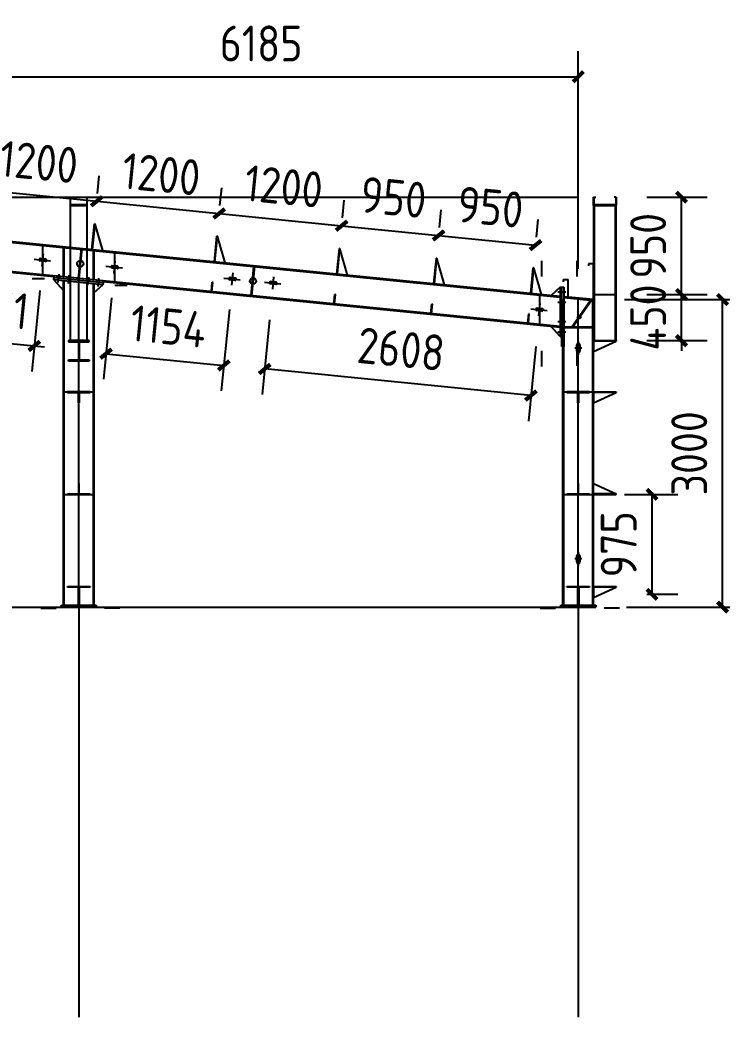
# Model space of a CAD drawing. Extents: x 533809 to 747315, y -17138 to 180511.
# Drawn here: x 581599 to 588444, y 114422 to 124150 of the extents above; entities that cross this region are included whole.
import ezdxf

# ---------------------------------------------------------------- set-up
doc = ezdxf.new("R2010")
doc.units = 0
doc.header["$LTSCALE"] = 1000
doc.header["$MEASUREMENT"] = 0
doc.layers.add('AXIS', color=3, linetype='Continuous')
doc.layers.add('DOTE', color=1, linetype='Continuous')
doc.styles.get("Standard").update_dxf_attribs({"font": 'gbenor.shx', "bigfont": 'gbcbig.shx'})
doc.dimstyles.get("Standard").update_dxf_attribs({"dimscale": 100, "dimtxt": 3.5, "dimasz": 1, "dimexe": 2.5, "dimexo": 3, "dimgap": 1.5, "dimtad": 1, "dimdec": 0, "dimzin": 0, "dimdsep": 46, "dimtxsty": 'Standard', "dimblk": 'ARCHTICK', "dimcen": 0.09, "dimadec": 0, "dimazin": 0, "dimtfac": 1, "dimtdec": 0, "dimtix": 1, "dimtmove": 2, "dimatfit": 3, "dimfxl": 1, "dimtolj": 1, "dimtzin": 0, "dimarcsym": 0})

# ---------------------------------------------------------------- blocks, each defined once
blk = doc.blocks.new('_ArchTick')
at = {"color": 0, "linetype": 'ByBlock', "const_width": 0.4}
blk.add_lwpolyline([(-0.5, -0.5), (0.5, 0.5)], dxfattribs=at)
blk = doc.blocks.new('*D416')
at = {"layer": 'AXIS', "color": 3, "lineweight": -2}
for p, q in [((580857.5, 121721.7), (580857.5, 123845.7)), ((587042.5, 121721.7), (587042.5, 123845.7)), ((580857.5, 123595.7), (587042.5, 123595.7))]:
    blk.add_line(p, q, dxfattribs=at)
at = {"layer": 'Defpoints', "color": 0}
for p in [(587042.5, 123595.7), (580857.5, 121421.7), (587042.5, 121421.7)]:
    blk.add_point(p, dxfattribs=at)
at = {"layer": 'AXIS', "color": 3, "lineweight": -2, "xscale": 100, "yscale": 100, "zscale": 100, "rotation": 180}
blk.add_blockref('_ArchTick', (580857.5, 123595.7), dxfattribs=at)
at = {"layer": 'AXIS', "color": 3, "lineweight": -2, "xscale": 100, "yscale": 100, "zscale": 100}
blk.add_blockref('_ArchTick', (587042.5, 123595.7), dxfattribs=at)
at = {"layer": 'AXIS', "color": 0, "insert": (583950, 123920.7), "char_height": 350, "attachment_point": 5}
blk.add_mtext('\\A1;6185', dxfattribs=at)
blk = doc.blocks.new('*D432')
at = {"layer": 'AXIS', "color": 3, "lineweight": -2}
for p, q in [((588048.9, 121471.7), (588048.9, 121571.7)), ((587712.5, 121471.7), (588298.9, 121471.7)), ((588048.9, 121021.7), (588048.9, 121471.7)), ((587712.5, 121021.7), (588298.9, 121021.7)), ((588048.9, 121021.7), (588048.9, 120921.7))]:
    blk.add_line(p, q, dxfattribs=at)
at = {"layer": 'Defpoints', "color": 0}
for p in [(587412.5, 121471.7), (588048.9, 121471.7), (587412.5, 121021.7)]:
    blk.add_point(p, dxfattribs=at)
at = {"layer": 'AXIS', "color": 3, "lineweight": -2, "xscale": 100, "yscale": 100, "zscale": 100}
for p, rotation in [((588048.9, 121471.7), 270), ((588048.9, 121021.7), 90)]:
    blk.add_blockref('_ArchTick', p, dxfattribs=dict(at, rotation=rotation))
at = {"layer": 'AXIS', "color": 0, "insert": (587723.9, 121246.7), "char_height": 350, "attachment_point": 5, "rotation": 90}
blk.add_mtext('\\A1;450', dxfattribs=at)
blk = doc.blocks.new('*D433')
at = {"layer": 'AXIS', "color": 3, "lineweight": -2}
for p, q in [((587712.5, 122421.7), (588298.9, 122421.7)), ((588048.9, 121471.7), (588048.9, 122421.7)), ((587712.5, 121471.7), (588298.9, 121471.7))]:
    blk.add_line(p, q, dxfattribs=at)
at = {"layer": 'Defpoints', "color": 0}
for p in [(587412.5, 122421.7), (588048.9, 122421.7), (587412.5, 121471.7)]:
    blk.add_point(p, dxfattribs=at)
at = {"layer": 'AXIS', "color": 3, "lineweight": -2, "xscale": 100, "yscale": 100, "zscale": 100}
for p, rotation in [((588048.9, 122421.7), 90), ((588048.9, 121471.7), 270)]:
    blk.add_blockref('_ArchTick', p, dxfattribs=dict(at, rotation=rotation))
at = {"layer": 'AXIS', "color": 0, "insert": (587723.9, 121946.7), "char_height": 350, "attachment_point": 5, "rotation": 90}
blk.add_mtext('\\A1;950', dxfattribs=at)
blk = doc.blocks.new('*D417')
at = {"layer": 'AXIS', "color": 3, "lineweight": -2}
for p, q in [((587492.5, 121421.7), (588699.6, 121421.7)), ((588449.6, 118421.7), (588449.6, 121421.7)), ((587512.5, 118421.7), (588699.6, 118421.7))]:
    blk.add_line(p, q, dxfattribs=at)
at = {"layer": 'Defpoints', "color": 0}
for p in [(587192.5, 121421.7), (588449.6, 121421.7), (587212.5, 118421.7)]:
    blk.add_point(p, dxfattribs=at)
at = {"layer": 'AXIS', "color": 3, "lineweight": -2, "xscale": 100, "yscale": 100, "zscale": 100}
for p, rotation in [((588449.6, 121421.7), 90), ((588449.6, 118421.7), 270)]:
    blk.add_blockref('_ArchTick', p, dxfattribs=dict(at, rotation=rotation))
at = {"layer": 'AXIS', "color": 0, "insert": (588124.6, 119921.7), "char_height": 350, "attachment_point": 5, "rotation": 90}
blk.add_mtext('\\A1;3000', dxfattribs=at)
blk = doc.blocks.new('*D435')
at = {"layer": 'AXIS', "color": 3, "lineweight": -2}
for p, q in [((581136.1, 122328.9), (581178.2, 122749.5)), ((582355.1, 122458.2), (582372.2, 122630.1)), ((581153.3, 122500.7), (582347.4, 122381.3))]:
    blk.add_line(p, q, dxfattribs=at)
at = {"layer": 'Defpoints', "color": 0}
for p in [(582347.4, 122381.3), (582325.2, 122159.7), (581106.3, 122030.4)]:
    blk.add_point(p, dxfattribs=at)
at = {"layer": 'AXIS', "color": 3, "lineweight": -2, "xscale": 100, "yscale": 100, "zscale": 100}
for p, rotation in [((581153.3, 122500.7), 174.2894068620067), ((582347.4, 122381.3), 354.2894068620067)]:
    blk.add_blockref('_ArchTick', p, dxfattribs=dict(at, rotation=rotation))
at = {"layer": 'AXIS', "color": 0, "insert": (581782.7, 122764.4), "char_height": 350, "attachment_point": 5, "rotation": 354.28941}
blk.add_mtext('\\A1;1200', dxfattribs=at)
blk = doc.blocks.new('*D436')
at = {"layer": 'AXIS', "color": 3, "lineweight": -2}
for p, q in [((582355.1, 122458.2), (582372.2, 122630.1)), ((583549.1, 122338.8), (583566.3, 122510.7)), ((582347.4, 122381.3), (583541.4, 122261.9))]:
    blk.add_line(p, q, dxfattribs=at)
at = {"layer": 'Defpoints', "color": 0}
for p in [(583541.4, 122261.9), (582325.2, 122159.7), (583519.3, 122040.3)]:
    blk.add_point(p, dxfattribs=at)
at = {"layer": 'AXIS', "color": 3, "lineweight": -2, "xscale": 100, "yscale": 100, "zscale": 100}
for p, rotation in [((582347.4, 122381.3), 174.2894068620067), ((583541.4, 122261.9), 354.2894068620067)]:
    blk.add_blockref('_ArchTick', p, dxfattribs=dict(at, rotation=rotation))
at = {"layer": 'AXIS', "color": 0, "insert": (582976.7, 122645), "char_height": 350, "attachment_point": 5, "rotation": 354.28941}
blk.add_mtext('\\A1;1200', dxfattribs=at)
blk = doc.blocks.new('*D437')
at = {"layer": 'AXIS', "color": 3, "lineweight": -2}
for p, q in [((583549.1, 122338.8), (583566.3, 122510.7)), ((584743.2, 122219.4), (584760.3, 122391.3)), ((583541.4, 122261.9), (584735.5, 122142.5))]:
    blk.add_line(p, q, dxfattribs=at)
at = {"layer": 'Defpoints', "color": 0}
for p in [(584735.5, 122142.5), (583519.3, 122040.3), (584713.3, 121920.9)]:
    blk.add_point(p, dxfattribs=at)
at = {"layer": 'AXIS', "color": 3, "lineweight": -2, "xscale": 100, "yscale": 100, "zscale": 100}
for p, rotation in [((583541.4, 122261.9), 174.2894068620067), ((584735.5, 122142.5), 354.2894068620067)]:
    blk.add_blockref('_ArchTick', p, dxfattribs=dict(at, rotation=rotation))
at = {"layer": 'AXIS', "color": 0, "insert": (584170.8, 122525.6), "char_height": 350, "attachment_point": 5, "rotation": 354.28941}
blk.add_mtext('\\A1;1200', dxfattribs=at)
blk = doc.blocks.new('*D438')
at = {"layer": 'AXIS', "color": 3, "lineweight": -2}
for p, q in [((584743.2, 122219.4), (584760.3, 122391.3)), ((585688.4, 122124.9), (585705.6, 122296.7)), ((584735.5, 122142.5), (585680.7, 122048))]:
    blk.add_line(p, q, dxfattribs=at)
at = {"layer": 'Defpoints', "color": 0}
for p in [(585680.7, 122048), (584713.3, 121920.9), (585658.6, 121826.4)]:
    blk.add_point(p, dxfattribs=at)
at = {"layer": 'AXIS', "color": 3, "lineweight": -2, "xscale": 100, "yscale": 100, "zscale": 100}
for p, rotation in [((584735.5, 122142.5), 174.2894068620067), ((585680.7, 122048), 354.2894068620067)]:
    blk.add_blockref('_ArchTick', p, dxfattribs=dict(at, rotation=rotation))
at = {"layer": 'AXIS', "color": 0, "insert": (585240.4, 122418.6), "char_height": 350, "attachment_point": 5, "rotation": 354.28941}
blk.add_mtext('\\A1;950', dxfattribs=at)
blk = doc.blocks.new('*D439')
at = {"layer": 'AXIS', "color": 3, "lineweight": -2}
for p, q in [((585688.4, 122124.9), (585705.6, 122296.7)), ((586633.7, 122030.4), (586650.9, 122202.2)), ((585680.7, 122048), (586626, 121953.5))]:
    blk.add_line(p, q, dxfattribs=at)
at = {"layer": 'Defpoints', "color": 0}
for p in [(586626, 121953.5), (585658.6, 121826.4), (586603.9, 121731.9)]:
    blk.add_point(p, dxfattribs=at)
at = {"layer": 'AXIS', "color": 3, "lineweight": -2, "xscale": 100, "yscale": 100, "zscale": 100}
for p, rotation in [((585680.7, 122048), 174.2894068620067), ((586626, 121953.5), 354.2894068620067)]:
    blk.add_blockref('_ArchTick', p, dxfattribs=dict(at, rotation=rotation))
at = {"layer": 'AXIS', "color": 0, "insert": (586185.7, 122324.1), "char_height": 350, "attachment_point": 5, "rotation": 354.28941}
blk.add_mtext('\\A1;950', dxfattribs=at)
blk = doc.blocks.new('*D441')
at = {"layer": 'AXIS', "color": 3, "lineweight": -2}
for p, q in [((581045.7, 121584.2), (580966.8, 120795.9)), ((581792.7, 121509.5), (581713.8, 120721.2)), ((580991.7, 121044.6), (580892.2, 121054.6)), ((580991.7, 121044.6), (581738.7, 120969.9)), ((581738.7, 120969.9), (581838.2, 120960))]:
    blk.add_line(p, q, dxfattribs=at)
at = {"layer": 'Defpoints', "color": 0}
for p in [(581075.5, 121882.7), (581822.5, 121808), (581738.7, 120969.9)]:
    blk.add_point(p, dxfattribs=at)
at = {"layer": 'AXIS', "color": 3, "lineweight": -2, "xscale": 100, "yscale": 100, "zscale": 100}
for p, rotation in [((580991.7, 121044.6), 354.2894068619087), ((581738.7, 120969.9), 174.2894068619087)]:
    blk.add_blockref('_ArchTick', p, dxfattribs=dict(at, rotation=rotation))
at = {"layer": 'AXIS', "color": 0, "insert": (581397.6, 121330.6), "char_height": 350, "attachment_point": 5, "rotation": 354.28941}
blk.add_mtext('\\A1;751', dxfattribs=at)
blk = doc.blocks.new('*D890')
at = {"layer": 'AXIS', "color": 3, "lineweight": -2}
for p, q in [((584033.1, 121224.1), (583960.3, 120496.1)), ((586628.6, 120964.6), (586555.8, 120236.6)), ((586580.7, 120485.3), (583985.2, 120744.9))]:
    blk.add_line(p, q, dxfattribs=at)
at = {"layer": 'Defpoints', "color": 0}
for p in [(584063, 121522.6), (586658.5, 121263.1), (583985.2, 120744.9)]:
    blk.add_point(p, dxfattribs=at)
at = {"layer": 'AXIS', "color": 3, "lineweight": -2, "xscale": 100, "yscale": 100, "zscale": 100}
for p, rotation in [((583985.2, 120744.9), 174.2894068624975), ((586580.7, 120485.3), 354.2894068624975)]:
    blk.add_blockref('_ArchTick', p, dxfattribs=dict(at, rotation=rotation))
at = {"layer": 'AXIS', "color": 0, "insert": (585315.3, 120938.5), "char_height": 350, "attachment_point": 5, "rotation": 354.28941}
blk.add_mtext('\\A1;2608', dxfattribs=at)
blk = doc.blocks.new('*D1440')
at = {"layer": 'AXIS', "color": 3, "lineweight": -2}
for p, q in [((582492.7, 121439.5), (582413.3, 120645.4)), ((583641.2, 121324.6), (583561.8, 120530.6)), ((582438.2, 120894.2), (583586.6, 120779.4))]:
    blk.add_line(p, q, dxfattribs=at)
at = {"layer": 'Defpoints', "color": 0}
for p in [(582522.5, 121738), (583671, 121623.1), (583586.6, 120779.4)]:
    blk.add_point(p, dxfattribs=at)
at = {"layer": 'AXIS', "color": 3, "lineweight": -2, "xscale": 100, "yscale": 100, "zscale": 100}
for p, rotation in [((582438.2, 120894.2), 174.2894068619092), ((583586.6, 120779.4), 354.2894068619092)]:
    blk.add_blockref('_ArchTick', p, dxfattribs=dict(at, rotation=rotation))
at = {"layer": 'AXIS', "color": 0, "insert": (583044.7, 121160.2), "char_height": 350, "attachment_point": 5, "rotation": 354.28941}
blk.add_mtext('\\A1;1154', dxfattribs=at)
blk = doc.blocks.new('*D1761')
at = {"layer": 'AXIS', "color": 3, "lineweight": -2}
for p, q in [((587492.5, 119521.7), (588011.7, 119521.7)), ((587761.7, 118546.7), (587761.7, 119521.7)), ((587712.5, 118546.7), (588011.7, 118546.7))]:
    blk.add_line(p, q, dxfattribs=at)
at = {"layer": 'Defpoints', "color": 0}
for p in [(587192.5, 119521.7), (587761.7, 119521.7), (587412.5, 118546.7)]:
    blk.add_point(p, dxfattribs=at)
at = {"layer": 'AXIS', "color": 3, "lineweight": -2, "xscale": 100, "yscale": 100, "zscale": 100}
for p, rotation in [((587761.7, 119521.7), 90), ((587761.7, 118546.7), 270)]:
    blk.add_blockref('_ArchTick', p, dxfattribs=dict(at, rotation=rotation))
at = {"layer": 'AXIS', "color": 0, "insert": (587436.7, 119034.2), "char_height": 350, "attachment_point": 5, "rotation": 90}
blk.add_mtext('\\A1;975', dxfattribs=at)

msp = doc.modelspace()

# ---------------------------------------------------------------- linework, layer by layer
for p, q in [((574522.5, 122421.7), (587042.5, 122421.7)), ((580875.5, 122053.4), (586864.5, 121454.5)), ((580875.5, 122045.4), (586864.5, 121446.5)), ((582168.6, 121630.7), (582197.6, 121921.2)), ((582176.5, 121629.9), (582205.6, 121920.4)), ((581737, 121816.5), (581858.4, 121804.4)), ((581848.5, 121816.5), (581798.7, 121821.4)), ((581816.5, 121747.3), (581828.6, 121868.7)), ((581822.5, 121808), (581897.2, 121800.5)), ((580875.5, 121760), (586864.5, 121161.1)), ((580875.5, 121751.9), (581932.9, 121646.2)), ((581846.3, 121794.6), (581796.6, 121799.5)), ((582437, 121746.5), (582558.4, 121734.4)), ((582546.3, 121724.6), (582496.6, 121729.5)), ((582548.5, 121746.5), (582498.7, 121751.4)), ((582516.5, 121677.3), (582528.6, 121798.7)), ((582522.5, 121738), (582597.2, 121730.5)), ((586682.7, 121799.2), (586682.7, 121648.3)), ((587028.7, 121799.7), (587028.7, 121647.9)), ((581718.2, 121628.2), (581838, 121628.2)), ((583585.5, 121631.7), (583706.8, 121619.6)), ((583694.8, 121609.7), (583645.1, 121614.7)), ((583697, 121631.6), (583647.2, 121636.6)), ((583665, 121562.4), (583677.1, 121683.8)), ((583665, 121562.4), (583677.1, 121683.8)), ((583671, 121623.1), (583745.7, 121615.7)), ((584063, 121522.6), (584075.1, 121644)), ((582410.5, 121598.4), (586864.5, 121153)), ((582522.8, 121563.3), (582642.7, 121563.3)), ((583983.5, 121591.9), (584104.9, 121579.8)), ((584092.8, 121569.9), (584043.1, 121574.9)), ((584095, 121591.8), (584045.3, 121596.8)), ((584069, 121583.3), (584143.7, 121575.9)), ((586900.5, 121450.9), (587192.5, 121421.7)), ((586900.5, 121442.9), (587192.5, 121413.7)), ((586980.5, 121157.5), (587161, 121416.9)), ((586990.3, 121157.5), (587170.1, 121415.9)), ((587192.5, 121471.7), (587412.5, 121471.7)), ((586579, 121332.3), (586700.4, 121320.2)), ((586628.7, 121327.4), (586700.4, 121320.2)), ((586690.5, 121332.3), (586640.7, 121337.2)), ((586658.5, 121263.1), (586670.6, 121384.5)), ((586664.5, 121323.8), (586689.4, 121321.3)), ((586664.5, 121323.8), (586739.2, 121316.3)), ((586688.3, 121310.4), (586638.6, 121315.3)), ((586900.5, 121157.5), (587184.5, 121157.5)), ((586900.5, 121149.4), (587184.5, 121149.4)), ((587027.5, 120919.4), (587027.5, 120979.4)), ((587028.7, 120929), (587028.7, 120777.2)), ((587042.5, 121014.4), (587042.5, 120884.4)), ((587042.5, 120949.4), (587042.5, 120994.4)), ((587057.5, 120979.4), (587057.5, 120919.4)), ((586682.7, 120920.9), (586682.7, 120770)), ((582022.5, 120521.7), (582322.5, 120521.7)), ((586892.5, 120521.7), (587192.5, 120521.7)), ((582022.5, 119521.7), (582322.5, 119521.7)), ((586892.5, 119521.7), (587192.5, 119521.7)), ((587027.5, 118861.7), (587027.5, 118921.7)), ((587042.5, 118956.7), (587042.5, 118826.7)), ((587042.5, 118891.7), (587042.5, 118936.7)), ((587057.5, 118921.7), (587057.5, 118861.7)), ((587412.5, 118621.7), (587412.5, 118615.7)), ((574672.5, 118421.7), (587042.5, 118421.7)), ((581801.4, 118410.2), (581950.5, 118410.2)), ((582573.2, 118410.2), (582424.2, 118410.2)), ((586671.4, 118410.2), (586820.5, 118410.2)), ((587443.2, 118410.2), (587294.2, 118410.2))]:
    msp.add_line(p, q)
at = {"color": 6}
for p, q in [((582092.5, 122346.7), (582092.5, 122421.7)), ((582092.5, 122421.7), (582252.5, 122421.7)), ((582252.5, 122421.7), (582252.5, 122346.7)), ((587192.5, 122346.7), (587192.5, 122421.7)), ((587192.5, 122421.7), (587212.5, 122421.7)), ((587194.5, 122419.7), (587194.5, 122348.7)), ((587194.5, 122419.7), (587212.5, 122419.7)), ((587212.5, 122421.7), (587212.5, 122419.7)), ((587412.5, 122421.7), (587392.5, 122421.7)), ((587392.5, 122421.7), (587392.5, 122419.7)), ((587410.5, 122419.7), (587392.5, 122419.7)), ((587410.5, 122348.7), (587410.5, 122419.7)), ((587412.5, 122421.7), (587412.5, 122346.7)), ((582092.5, 122348.7), (582252.5, 122348.7)), ((582092.5, 122346.7), (582252.5, 122346.7)), ((587192.5, 122346.7), (587412.5, 122346.7)), ((587194.5, 122348.7), (587410.5, 122348.7)), ((587192.5, 121771.7), (587142.5, 121771.7)), ((587142.5, 121771.7), (587142.5, 121751.7)), ((587192.5, 121421.7), (587192.5, 121771.7)), ((586893.8, 121616.6), (586893.8, 121596.6)), ((586893.8, 121616.6), (586943.8, 121616.6)), ((586943.8, 121446.6), (586943.8, 121616.6)), ((587192.5, 121421.7), (586943.8, 121446.6))]:
    msp.add_line(p, q, dxfattribs=at)
at = {"color": 4}
for p, q in [((587192.5, 122421.7), (587192.5, 121021.7)), ((587412.5, 121021.7), (587412.5, 122421.7)), ((582092.5, 121021.7), (582092.5, 122338.7)), ((582252.5, 122338.7), (582252.5, 121021.7)), ((587198.5, 122340.7), (587198.5, 121021.7)), ((587406.5, 121021.7), (587406.5, 122340.7))]:
    msp.add_line(p, q, dxfattribs=at)
at = {"color": 2}
for p, q in [((582092.5, 122338.7), (582092.5, 122346.7)), ((582092.5, 122338.7), (582252.5, 122338.7)), ((582252.5, 122338.7), (582252.5, 122346.7)), ((587192.5, 122340.7), (587192.5, 122346.7)), ((587192.5, 122340.7), (587412.5, 122340.7)), ((587412.5, 122340.7), (587412.5, 122346.7)), ((582300.3, 121911), (582325.2, 122159.7)), ((582322.2, 122129.2), (582300.3, 121911)), ((582306.3, 121910.4), (582331.2, 122159.1)), ((582331.2, 122159.1), (582325.2, 122159.7)), ((582405.8, 121900.4), (582331.2, 122159.1)), ((583494.4, 121791.6), (583519.3, 122040.3)), ((583516.2, 122009.8), (583494.4, 121791.6)), ((583500.3, 121791), (583525.2, 122039.7)), ((583525.2, 122039.7), (583519.3, 122040.3)), ((583599.9, 121781), (583525.2, 122039.7)), ((582306.3, 121910.4), (582405.8, 121900.4)), ((584688.4, 121672.2), (584713.3, 121920.9)), ((584694.4, 121671.6), (584719.3, 121920.3)), ((584719.3, 121920.3), (584713.3, 121920.9)), ((584793.9, 121661.6), (584719.3, 121920.3)), ((584710.3, 121890.4), (584688.4, 121672.2)), ((585633.7, 121577.6), (585658.6, 121826.4)), ((585639.7, 121577), (585664.6, 121825.8)), ((585664.6, 121825.8), (585658.6, 121826.4)), ((585739.2, 121567.1), (585664.6, 121825.8)), ((583500.3, 121791), (583599.9, 121781)), ((583851.9, 121462.3), (583880.2, 121744.9)), ((583859.9, 121461.5), (583888.1, 121744.1)), ((585655.5, 121795.9), (585633.7, 121577.6)), ((586579, 121483.1), (586603.9, 121731.9)), ((586585, 121482.5), (586609.8, 121731.3)), ((586609.8, 121731.3), (586603.9, 121731.9)), ((586684.5, 121472.5), (586609.8, 121731.3)), ((581929.7, 121614.4), (581933.7, 121654.2)), ((582407.4, 121566.6), (581929.7, 121614.4)), ((581929.7, 121614.4), (582022.5, 121511.8)), ((582409.3, 121586.5), (581931.7, 121634.3)), ((582411.3, 121606.4), (581933.7, 121654.2)), ((581972.5, 121590), (581980.5, 121669.6)), ((582072, 121580), (582080, 121659.6)), ((582261.1, 121561.1), (582269, 121640.7)), ((582360.6, 121551.2), (582368.6, 121630.8)), ((584694.4, 121671.6), (584793.9, 121661.6)), ((586600.8, 121701.4), (586579, 121483.1)), ((582322.5, 121489.8), (582407.4, 121566.6)), ((582409.3, 121586.5), (582407.4, 121566.6)), ((582409.3, 121586.5), (582411.3, 121606.4)), ((583465.3, 121501), (583474.3, 121590.6)), ((583471.3, 121500.4), (583480.2, 121590)), ((583480.2, 121590), (583474.3, 121590.6)), ((585639.7, 121577), (585739.2, 121567.1)), ((586864.5, 121542.7), (586776.8, 121463.3)), ((586864.5, 121542.7), (586900.5, 121542.7)), ((586864.5, 121542.7), (586864.5, 121062.7)), ((586900.5, 121542.7), (586900.5, 120962.7)), ((583471.3, 121500.4), (583465.3, 121501)), ((584659.4, 121381.6), (584668.3, 121471.2)), ((584665.3, 121381), (584674.3, 121470.6)), ((584674.3, 121470.6), (584668.3, 121471.2)), ((586585, 121482.5), (586684.5, 121472.5)), ((586664.5, 121474.5), (586664.5, 121173)), ((586844.5, 121497.7), (586920.5, 121497.7)), ((587192.5, 121421.7), (587192.5, 121021.7)), ((584665.3, 121381), (584659.4, 121381.6)), ((585604.7, 121287.1), (585613.6, 121376.6)), ((585610.6, 121286.5), (585619.6, 121376)), ((585619.6, 121376), (585613.6, 121376.6)), ((586844.5, 121397.7), (586920.5, 121397.7)), ((585610.6, 121286.5), (585604.7, 121287.1)), ((586549.9, 121192.5), (586558.9, 121282.1)), ((586555.9, 121191.9), (586564.9, 121281.5)), ((586564.9, 121281.5), (586558.9, 121282.1)), ((586555.9, 121191.9), (586549.9, 121192.5)), ((586864.5, 121062.7), (586774.7, 121162)), ((586844.5, 121207.7), (586920.5, 121207.7)), ((586844.5, 121107.7), (586920.5, 121107.7)), ((586864.5, 121062.7), (586882.5, 121062.7)), ((582172.5, 121021.7), (582072.5, 121021.7)), ((582072.5, 121021.7), (582072.5, 121009.7)), ((582072.5, 121009.7), (582272.5, 121009.7)), ((582168.5, 121009.7), (582168.5, 120833.7)), ((582272.5, 121021.7), (582172.5, 121021.7)), ((582176.5, 121009.7), (582176.5, 120833.7)), ((582272.5, 121009.7), (582272.5, 121021.7)), ((586900.5, 120962.7), (586882.5, 120962.7)), ((587077.5, 120949.4), (587007.5, 120949.4)), ((587192.5, 121021.7), (587412.5, 121021.7)), ((587412.5, 121015.7), (587192.5, 121015.7)), ((587192.5, 121015.7), (587192.5, 120915.7)), ((587192.5, 120915.7), (587412.5, 121015.7)), ((587412.5, 121021.7), (587412.5, 121015.7)), ((582072.5, 120821.7), (582072.5, 120833.7)), ((582072.5, 120833.7), (582272.5, 120833.7)), ((582272.5, 120833.7), (582272.5, 120821.7)), ((582172.5, 120821.7), (582072.5, 120821.7)), ((582272.5, 120821.7), (582172.5, 120821.7)), ((582172.5, 120521.7), (582062.5, 120521.7)), ((582062.5, 120521.7), (582062.5, 120515.7)), ((582062.5, 120515.7), (582282.5, 120515.7)), ((582169.5, 120415.7), (582169.5, 120515.7)), ((582169.5, 120515.7), (582175.5, 120515.7)), ((582282.5, 120521.7), (582172.5, 120521.7)), ((582175.5, 120515.7), (582175.5, 120415.7)), ((582282.5, 120515.7), (582282.5, 120521.7)), ((587042.5, 120521.7), (586932.5, 120521.7)), ((586932.5, 120521.7), (586932.5, 120515.7)), ((586932.5, 120515.7), (587152.5, 120515.7)), ((587039.5, 120415.7), (587039.5, 120515.7)), ((587039.5, 120515.7), (587045.5, 120515.7)), ((587152.5, 120521.7), (587042.5, 120521.7)), ((587045.5, 120515.7), (587045.5, 120415.7)), ((587152.5, 120515.7), (587152.5, 120521.7)), ((587192.5, 120521.7), (587412.5, 120521.7)), ((587412.5, 120515.7), (587192.5, 120515.7)), ((587192.5, 120515.7), (587192.5, 120415.7)), ((587192.5, 120415.7), (587412.5, 120515.7)), ((587412.5, 120521.7), (587412.5, 120515.7)), ((582175.5, 120415.7), (582169.5, 120415.7)), ((587045.5, 120415.7), (587039.5, 120415.7)), ((582175.5, 119627.7), (582169.5, 119627.7)), ((582169.5, 119627.7), (582169.5, 119527.7)), ((582175.5, 119527.7), (582175.5, 119627.7)), ((587045.5, 119627.7), (587039.5, 119627.7)), ((587039.5, 119627.7), (587039.5, 119527.7)), ((587045.5, 119527.7), (587045.5, 119627.7)), ((587192.5, 119527.7), (587192.5, 119627.7)), ((587192.5, 119627.7), (587412.5, 119527.7)), ((582062.5, 119521.7), (582062.5, 119527.7)), ((582062.5, 119527.7), (582282.5, 119527.7)), ((582172.5, 119521.7), (582062.5, 119521.7)), ((582169.5, 119527.7), (582175.5, 119527.7)), ((582282.5, 119521.7), (582172.5, 119521.7)), ((582282.5, 119527.7), (582282.5, 119521.7)), ((586932.5, 119521.7), (586932.5, 119527.7)), ((586932.5, 119527.7), (587152.5, 119527.7)), ((587042.5, 119521.7), (586932.5, 119521.7)), ((587039.5, 119527.7), (587045.5, 119527.7)), ((587152.5, 119521.7), (587042.5, 119521.7)), ((587152.5, 119527.7), (587152.5, 119521.7)), ((587412.5, 119527.7), (587192.5, 119527.7)), ((587192.5, 119521.7), (587412.5, 119521.7)), ((587412.5, 119521.7), (587412.5, 119527.7)), ((587077.5, 118891.7), (587007.5, 118891.7)), ((582062.5, 118615.7), (582062.5, 118621.7)), ((582062.5, 118621.7), (582172.5, 118621.7)), ((582282.5, 118615.7), (582062.5, 118615.7)), ((582168.5, 118441.7), (582168.5, 118615.7)), ((582175.5, 118615.7), (582169.5, 118615.7)), ((582172.5, 118621.7), (582282.5, 118621.7)), ((582176.5, 118615.7), (582176.5, 118441.7)), ((582282.5, 118621.7), (582282.5, 118615.7)), ((586932.5, 118615.7), (586932.5, 118621.7)), ((586932.5, 118621.7), (587042.5, 118621.7)), ((587152.5, 118615.7), (586932.5, 118615.7)), ((587038.5, 118441.7), (587038.5, 118615.7)), ((587045.5, 118615.7), (587039.5, 118615.7)), ((587042.5, 118621.7), (587152.5, 118621.7)), ((587046.5, 118615.7), (587046.5, 118441.7)), ((587152.5, 118621.7), (587152.5, 118615.7)), ((587192.5, 118621.7), (587412.5, 118621.7)), ((587412.5, 118615.7), (587192.5, 118615.7)), ((587192.5, 118615.7), (587192.5, 118515.7)), ((587192.5, 118515.7), (587412.5, 118615.7)), ((582002.5, 118421.7), (582002.5, 118441.7)), ((582002.5, 118441.7), (582342.5, 118441.7)), ((582002.5, 118421.7), (582342.5, 118421.7)), ((582168.5, 118441.7), (582176.5, 118441.7)), ((582342.5, 118441.7), (582342.5, 118421.7)), ((586872.5, 118421.7), (586872.5, 118441.7)), ((586872.5, 118441.7), (587212.5, 118441.7)), ((586872.5, 118421.7), (587212.5, 118421.7)), ((587038.5, 118441.7), (587046.5, 118441.7)), ((587212.5, 118441.7), (587212.5, 118421.7))]:
    msp.add_line(p, q, dxfattribs=at)
at = {"color": 1}
for p, q in [((582172.5, 121630.3), (582201.6, 121920.8)), ((583855.9, 121461.9), (583884.2, 121744.5))]:
    msp.add_line(p, q, dxfattribs=at)
for centre, radius in [((582186.7, 121771.6), 30.9), ((583871, 121603.1), 30.9), ((587051.3, 121252.2), 15.5)]:
    msp.add_circle(centre, radius)
for centre, radius, start, end in [((581797.7, 121810.5), 11, 84.28941, 264.28941), ((581847.4, 121805.5), 11, 264.28941, 84.28941), ((582497.7, 121740.5), 11, 84.28941, 264.28941), ((582547.4, 121735.5), 11, 264.28941, 84.28941), ((583646.1, 121625.6), 11, 84.28941, 264.28941), ((583695.9, 121620.7), 11, 264.28941, 84.28941), ((584044.2, 121585.8), 11, 84.28941, 264.28941), ((584093.9, 121580.9), 11, 264.28941, 84.28941), ((586639.7, 121326.3), 11, 84.28941, 264.28941), ((586689.4, 121321.3), 11, 264.28941, 84.28941), ((587042.5, 120979.4), 15, 0, 180), ((587042.5, 120919.4), 15, 180, 0), ((587042.5, 118921.7), 15, 0, 180), ((587042.5, 118861.7), 15, 180, 0)]:
    msp.add_arc(centre, radius, start, end)
at = {"layer": 'AXIS'}
for p, q in [((582172.5, 118421.7), (582172.5, 114421.7)), ((587042.5, 118421.7), (587042.5, 114421.7))]:
    msp.add_line(p, q, dxfattribs=at)
at = {"layer": 'DOTE', "color": 0}
for p, q in [((581822.5, 121657.2), (581822.5, 121950.7)), ((582022.5, 121645.3), (582022.5, 121930.7)), ((582030.5, 121644.5), (582030.5, 121929.9)), ((582314.5, 121616.1), (582314.5, 121901.5)), ((582322.5, 121615.3), (582322.5, 121900.7)), ((582522.5, 121595.3), (582522.5, 121888.7)), ((582022.5, 118441.7), (582022.5, 121605.1)), ((582030.5, 118441.7), (582030.5, 121604.3)), ((582314.5, 118441.7), (582314.5, 121575.9)), ((582322.5, 118441.7), (582322.5, 121575.1)), ((586900.5, 118441.7), (586900.5, 121421.7)), ((587184.5, 118441.7), (587184.5, 121421.7)), ((587192.5, 118441.7), (587192.5, 121421.7)), ((586892.5, 118441.7), (586892.5, 120962.7))]:
    msp.add_line(p, q, dxfattribs=at)
at = {"layer": 'DOTE'}
for p, q in [((582172.5, 118421.7), (582172.5, 121630.3)), ((587042.5, 118421.7), (587042.5, 121421.7))]:
    msp.add_line(p, q, dxfattribs=at)
at = {"layer": 'DOTE', "color": 2}
msp.add_line((586882.5, 120962.7), (586882.5, 121542.7), dxfattribs=at)

# ---------------------------------------------------------------- dimensions: what is measured, and where the dimension line sits
at = {"layer": 'AXIS', "color": 0}
dim = msp.add_linear_dim(base=(587042.5, 123595.7), p1=(580857.5, 121421.7), p2=(587042.5, 121421.7), dimstyle='Standard', override={"dimclrd": 3, "dimclre": 3}, dxfattribs=at)
dim.commit()
dim.dimension.update_dxf_attribs({"geometry": '*D416', "text_midpoint": (583950, 123920.7)})
for base, p1, p2, angle, picture, middle in [((582347.4, 122381.3), (581106.3, 122030.4), (582325.2, 122159.7), 174.28941, '*D435', (581782.7, 122764.4)), ((583541.4, 122261.9), (582325.2, 122159.7), (583519.3, 122040.3), 174.28941, '*D436', (582976.7, 122645)), ((584735.5, 122142.5), (583519.3, 122040.3), (584713.3, 121920.9), 174.28941, '*D437', (584170.8, 122525.6)), ((585680.7, 122048), (584713.3, 121920.9), (585658.6, 121826.4), 174.28941, '*D438', (585240.4, 122418.6)), ((586626, 121953.5), (585658.6, 121826.4), (586603.9, 121731.9), 174.28941, '*D439', (586185.7, 122324.1)), ((588048.9, 122421.7), (587412.5, 121471.7), (587412.5, 122421.7), 90, '*D433', (587723.9, 121946.7)), ((588048.9, 121471.7), (587412.5, 121021.7), (587412.5, 121471.7), 90, '*D432', (587723.9, 121246.7)), ((588449.6, 121421.7), (587212.5, 118421.7), (587192.5, 121421.7), 90, '*D417', (588124.6, 119921.7)), ((587761.7, 119521.7), (587412.5, 118546.7), (587192.5, 119521.7), 90, '*D1761', (587436.7, 119034.2))]:
    dim = msp.add_linear_dim(base=base, p1=p1, p2=p2, angle=angle, dimstyle='Standard', override={"dimclrd": 3, "dimclre": 3}, dxfattribs=at)
    dim.commit()
    dim.dimension.update_dxf_attribs({"geometry": picture, "text_midpoint": middle})
for p1, p2, distance, picture, middle in [((581075.5, 121882.7), (581822.5, 121808), -842.3, '*D441', (581397.6, 121330.6)), ((582522.5, 121738), (583671, 121623.1), -848, '*D1440', (583044.7, 121160.2)), ((586658.5, 121263.1), (584063, 121522.6), 781.6, '*D890', (585315.3, 120938.5))]:
    dim = msp.add_aligned_dim(p1=p1, p2=p2, distance=distance, dimstyle='Standard', override={"dimclrd": 3, "dimclre": 3}, dxfattribs=at)
    dim.commit()
    dim.dimension.update_dxf_attribs({"geometry": picture, "text_midpoint": middle})

doc.saveas('drawing.dxf')
